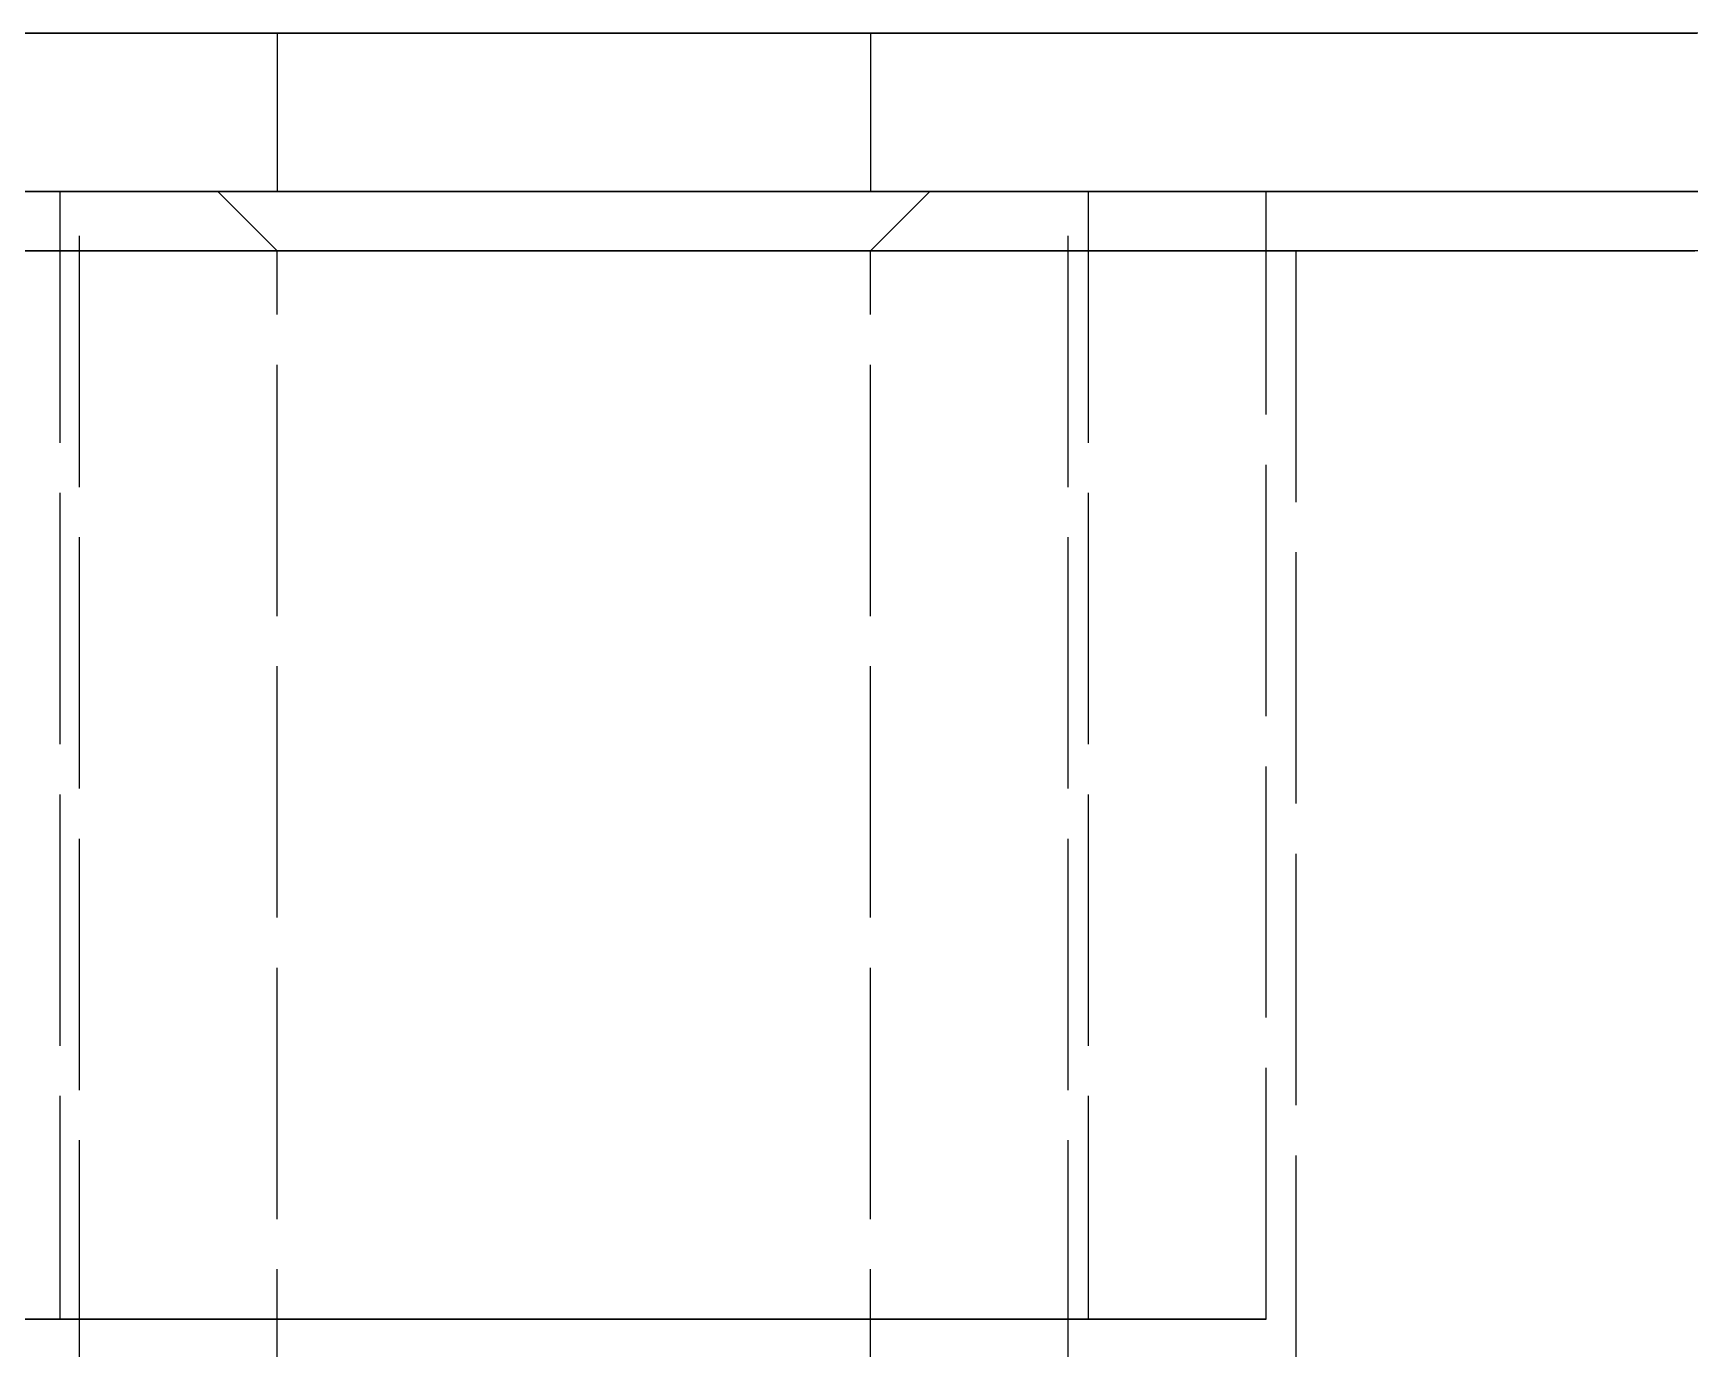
# Model space of a CAD drawing. Header units: millimetres. Extents: x -9 to 221, y -53 to 196.
# Drawn here: x 156.12 to 164.49, y 25.75 to 32.4 of the extents above; entities that cross this region are included whole.
import ezdxf

# ---------------------------------------------------------------- set-up
doc = ezdxf.new("R2010")
doc.units = ezdxf.units.MM
doc.linetypes.add('DASHED', pattern=[1.524, 1.27, -0.254])
doc.layers.add('HIDDEN', color=8, linetype='DASHED')

msp = doc.modelspace()

# ---------------------------------------------------------------- linework, layer by layer
at = {"layer": 'HIDDEN'}
for points in [[(164.52857, 32.4), (164.27619, 32.4), (164.02381, 32.4), (163.77143, 32.4), (163.51905, 32.4), (163.26667, 32.4), (163.01429, 32.4), (162.7619, 32.4), (162.50952, 32.4), (162.25714, 32.4), (162.00476, 32.4), (161.75238, 32.4), (161.5, 32.4), (161.24762, 32.4), (160.99524, 32.4), (160.74286, 32.4), (160.49048, 32.4), (160.2381, 32.4), (159.98571, 32.4), (159.73333, 32.4), (159.48095, 32.4), (159.22857, 32.4), (158.97619, 32.4), (158.72381, 32.4), (158.47143, 32.4), (158.21905, 32.4), (157.96667, 32.4), (157.71429, 32.4), (157.4619, 32.4), (157.20952, 32.4), (156.95714, 32.4), (156.70476, 32.4), (156.45238, 32.4), (156.2, 32.4), (155.94762, 32.4)], [(164.63175, 32.4), (164.38571, 32.4), (164.13968, 32.4), (163.89365, 32.4), (163.64762, 32.4), (163.40159, 32.4), (163.15556, 32.4), (162.90952, 32.4), (162.66349, 32.4), (162.41746, 32.4), (162.17143, 32.4), (161.9254, 32.4), (161.67937, 32.4), (161.43333, 32.4), (161.1873, 32.4), (160.94127, 32.4), (160.69524, 32.4), (160.44921, 32.4), (160.20317, 32.4), (159.95714, 32.4), (159.71111, 32.4), (159.46508, 32.4), (159.21905, 32.4), (158.97302, 32.4), (158.72698, 32.4), (158.48095, 32.4), (158.23492, 32.4), (157.98889, 32.4), (157.74286, 32.4), (157.49683, 32.4), (157.25079, 32.4), (157.00476, 32.4), (156.75873, 32.4), (156.5127, 32.4), (156.26667, 32.4), (156.02063, 32.4)], [(156.02063, 32.4), (156.14365, 32.4), (156.26667, 32.4), (156.38968, 32.4), (156.5127, 32.4), (156.63571, 32.4), (156.75873, 32.4), (156.88175, 32.4), (157.00476, 32.4), (157.12778, 32.4), (157.25079, 32.4), (157.37381, 32.4), (157.49683, 32.4), (157.61984, 32.4), (157.74286, 32.4), (157.86587, 32.4), (157.98889, 32.4), (158.1119, 32.4), (158.23492, 32.4), (158.35794, 32.4), (158.48095, 32.4), (158.60397, 32.4), (158.72698, 32.4), (158.85, 32.4)], [(156.07381, 32.4), (156.2, 32.4), (156.32619, 32.4), (156.45238, 32.4), (156.57857, 32.4), (156.70476, 32.4), (156.83095, 32.4), (156.95714, 32.4), (157.08333, 32.4), (157.20952, 32.4), (157.33571, 32.4), (157.4619, 32.4), (157.5881, 32.4), (157.71429, 32.4), (157.84048, 32.4), (157.96667, 32.4), (158.09286, 32.4), (158.21905, 32.4), (158.34524, 32.4), (158.47143, 32.4), (158.59762, 32.4), (158.72381, 32.4), (158.85, 32.4)], [(160.35, 32.4), (160.30238, 32.4), (160.25476, 32.4), (160.20714, 32.4), (160.15952, 32.4), (160.1119, 32.4), (160.06429, 32.4), (160.01667, 32.4), (159.96905, 32.4), (159.92143, 32.4), (159.87381, 32.4), (159.82619, 32.4), (159.77857, 32.4), (159.73095, 32.4), (159.68333, 32.4), (159.63571, 32.4), (159.5881, 32.4), (159.54048, 32.4), (159.49286, 32.4), (159.44524, 32.4), (159.39762, 32.4), (159.35, 32.4), (159.30238, 32.4), (159.25476, 32.4), (159.20714, 32.4), (159.15952, 32.4), (159.1119, 32.4), (159.06429, 32.4), (159.01667, 32.4), (158.96905, 32.4), (158.92143, 32.4), (158.87381, 32.4), (158.82619, 32.4), (158.77857, 32.4), (158.73095, 32.4), (158.68333, 32.4), (158.63571, 32.4), (158.5881, 32.4), (158.54048, 32.4), (158.49286, 32.4), (158.44524, 32.4), (158.39762, 32.4), (158.35, 32.4), (158.30238, 32.4), (158.25476, 32.4), (158.20714, 32.4), (158.15952, 32.4), (158.1119, 32.4), (158.06429, 32.4), (158.01667, 32.4), (157.96905, 32.4), (157.92143, 32.4), (157.87381, 32.4), (157.82619, 32.4), (157.77857, 32.4), (157.73095, 32.4), (157.68333, 32.4), (157.63571, 32.4), (157.5881, 32.4), (157.54048, 32.4), (157.49286, 32.4), (157.44524, 32.4), (157.39762, 32.4), (157.35, 32.4)], [(157.35, 32.4), (157.37381, 32.4), (157.39762, 32.4), (157.42143, 32.4), (157.44524, 32.4), (157.46905, 32.4), (157.49286, 32.4), (157.51667, 32.4), (157.54048, 32.4), (157.56429, 32.4), (157.5881, 32.4), (157.6119, 32.4), (157.63571, 32.4), (157.65952, 32.4), (157.68333, 32.4), (157.70714, 32.4), (157.73095, 32.4), (157.75476, 32.4), (157.77857, 32.4), (157.80238, 32.4), (157.82619, 32.4), (157.85, 32.4), (157.87381, 32.4), (157.89762, 32.4), (157.92143, 32.4), (157.94524, 32.4), (157.96905, 32.4), (157.99286, 32.4), (158.01667, 32.4), (158.04048, 32.4), (158.06429, 32.4), (158.0881, 32.4), (158.1119, 32.4), (158.13571, 32.4), (158.15952, 32.4), (158.18333, 32.4), (158.20714, 32.4), (158.23095, 32.4), (158.25476, 32.4), (158.27857, 32.4), (158.30238, 32.4), (158.32619, 32.4), (158.35, 32.4), (158.37381, 32.4), (158.39762, 32.4), (158.42143, 32.4), (158.44524, 32.4), (158.46905, 32.4), (158.49286, 32.4), (158.51667, 32.4), (158.54048, 32.4), (158.56429, 32.4), (158.5881, 32.4), (158.6119, 32.4), (158.63571, 32.4), (158.65952, 32.4), (158.68333, 32.4), (158.70714, 32.4), (158.73095, 32.4), (158.75476, 32.4), (158.77857, 32.4), (158.80238, 32.4), (158.82619, 32.4), (158.85, 32.4)], [(157.35, 32.4), (157.35, 31.6)], [(158.85, 32.4), (158.97619, 32.4), (159.10238, 32.4), (159.22857, 32.4), (159.35476, 32.4), (159.48095, 32.4), (159.60714, 32.4), (159.73333, 32.4), (159.85952, 32.4), (159.98571, 32.4), (160.1119, 32.4), (160.2381, 32.4), (160.36429, 32.4), (160.49048, 32.4), (160.61667, 32.4), (160.74286, 32.4), (160.86905, 32.4), (160.99524, 32.4), (161.12143, 32.4), (161.24762, 32.4), (161.37381, 32.4), (161.5, 32.4), (161.62619, 32.4), (161.75238, 32.4), (161.87857, 32.4), (162.00476, 32.4), (162.13095, 32.4), (162.25714, 32.4), (162.38333, 32.4), (162.50952, 32.4), (162.63571, 32.4), (162.7619, 32.4), (162.8881, 32.4), (163.01429, 32.4), (163.14048, 32.4), (163.26667, 32.4), (163.39286, 32.4), (163.51905, 32.4), (163.64524, 32.4), (163.77143, 32.4), (163.89762, 32.4), (164.02381, 32.4), (164.15, 32.4), (164.27619, 32.4), (164.40238, 32.4), (164.52857, 32.4)], [(158.85, 32.4), (158.87381, 32.4), (158.89762, 32.4), (158.92143, 32.4), (158.94524, 32.4), (158.96905, 32.4), (158.99286, 32.4), (159.01667, 32.4), (159.04048, 32.4), (159.06429, 32.4), (159.0881, 32.4), (159.1119, 32.4), (159.13571, 32.4), (159.15952, 32.4), (159.18333, 32.4), (159.20714, 32.4), (159.23095, 32.4), (159.25476, 32.4), (159.27857, 32.4), (159.30238, 32.4), (159.32619, 32.4), (159.35, 32.4), (159.37381, 32.4), (159.39762, 32.4), (159.42143, 32.4), (159.44524, 32.4), (159.46905, 32.4), (159.49286, 32.4), (159.51667, 32.4), (159.54048, 32.4), (159.56429, 32.4), (159.5881, 32.4), (159.6119, 32.4), (159.63571, 32.4), (159.65952, 32.4), (159.68333, 32.4), (159.70714, 32.4), (159.73095, 32.4), (159.75476, 32.4), (159.77857, 32.4), (159.80238, 32.4), (159.82619, 32.4), (159.85, 32.4), (159.87381, 32.4), (159.89762, 32.4), (159.92143, 32.4), (159.94524, 32.4), (159.96905, 32.4), (159.99286, 32.4), (160.01667, 32.4), (160.04048, 32.4), (160.06429, 32.4), (160.0881, 32.4), (160.1119, 32.4), (160.13571, 32.4), (160.15952, 32.4), (160.18333, 32.4), (160.20714, 32.4), (160.23095, 32.4), (160.25476, 32.4), (160.27857, 32.4), (160.30238, 32.4), (160.32619, 32.4), (160.35, 32.4)], [(158.85, 32.4), (158.97302, 32.4), (159.09603, 32.4), (159.21905, 32.4), (159.34206, 32.4), (159.46508, 32.4), (159.5881, 32.4), (159.71111, 32.4), (159.83413, 32.4), (159.95714, 32.4), (160.08016, 32.4), (160.20317, 32.4), (160.32619, 32.4), (160.44921, 32.4), (160.57222, 32.4), (160.69524, 32.4), (160.81825, 32.4), (160.94127, 32.4), (161.06429, 32.4), (161.1873, 32.4), (161.31032, 32.4), (161.43333, 32.4), (161.55635, 32.4), (161.67937, 32.4), (161.80238, 32.4), (161.9254, 32.4), (162.04841, 32.4), (162.17143, 32.4), (162.29444, 32.4), (162.41746, 32.4), (162.54048, 32.4), (162.66349, 32.4), (162.78651, 32.4), (162.90952, 32.4), (163.03254, 32.4), (163.15556, 32.4), (163.27857, 32.4), (163.40159, 32.4), (163.5246, 32.4), (163.64762, 32.4), (163.77063, 32.4), (163.89365, 32.4), (164.01667, 32.4), (164.13968, 32.4), (164.2627, 32.4), (164.38571, 32.4), (164.50873, 32.4)], [(160.35, 32.4), (160.35, 31.6)], [(164.59095, 31.6), (164.24302, 31.6), (163.89508, 31.6), (163.54714, 31.6), (163.19921, 31.6), (162.85127, 31.6), (162.50333, 31.6), (162.1554, 31.6), (161.80746, 31.6), (161.45952, 31.6), (161.11159, 31.6), (160.76365, 31.6), (160.41571, 31.6), (160.06778, 31.6), (159.71984, 31.6), (159.3719, 31.6), (159.02397, 31.6), (158.67603, 31.6), (158.3281, 31.6), (157.98016, 31.6), (157.63222, 31.6), (157.28429, 31.6), (156.93635, 31.6), (156.58841, 31.6), (156.24048, 31.6), (155.89254, 31.6)], [(162.35, 31.6), (162.23889, 31.6), (162.12778, 31.6), (162.01667, 31.6), (161.90556, 31.6), (161.79444, 31.6), (161.68333, 31.6), (161.57222, 31.6), (161.46111, 31.6), (161.35, 31.6), (161.23889, 31.6), (161.12778, 31.6), (161.01667, 31.6), (160.90556, 31.6), (160.79444, 31.6), (160.68333, 31.6), (160.57222, 31.6), (160.46111, 31.6), (160.35, 31.6), (160.23889, 31.6), (160.12778, 31.6), (160.01667, 31.6), (159.90556, 31.6), (159.79444, 31.6), (159.68333, 31.6), (159.57222, 31.6), (159.46111, 31.6), (159.35, 31.6), (159.23889, 31.6), (159.12778, 31.6), (159.01667, 31.6), (158.90556, 31.6), (158.79444, 31.6), (158.68333, 31.6), (158.57222, 31.6), (158.46111, 31.6), (158.35, 31.6), (158.23889, 31.6), (158.12778, 31.6), (158.01667, 31.6), (157.90556, 31.6), (157.79444, 31.6), (157.68333, 31.6), (157.57222, 31.6), (157.46111, 31.6), (157.35, 31.6), (157.23889, 31.6), (157.12778, 31.6), (157.01667, 31.6), (156.90556, 31.6), (156.79444, 31.6), (156.68333, 31.6), (156.57222, 31.6), (156.46111, 31.6), (156.35, 31.6), (156.23889, 31.6), (156.12778, 31.6), (156.01667, 31.6)], [(156.06651, 31.6), (156.24048, 31.6), (156.41444, 31.6), (156.58841, 31.6), (156.76238, 31.6), (156.93635, 31.6), (157.11032, 31.6), (157.28429, 31.6), (157.45825, 31.6), (157.63222, 31.6), (157.80619, 31.6), (157.98016, 31.6), (158.15413, 31.6), (158.3281, 31.6), (158.50206, 31.6), (158.67603, 31.6), (158.85, 31.6)], [(156.07222, 31.6), (156.12778, 31.6), (156.18333, 31.6), (156.23889, 31.6), (156.29444, 31.6), (156.35, 31.6), (156.40556, 31.6), (156.46111, 31.6), (156.51667, 31.6), (156.57222, 31.6), (156.62778, 31.6), (156.68333, 31.6), (156.73889, 31.6), (156.79444, 31.6), (156.85, 31.6), (156.90556, 31.6), (156.96111, 31.6), (157.01667, 31.6), (157.07222, 31.6), (157.12778, 31.6), (157.18333, 31.6), (157.23889, 31.6), (157.29444, 31.6), (157.35, 31.6), (157.40556, 31.6), (157.46111, 31.6), (157.51667, 31.6), (157.57222, 31.6), (157.62778, 31.6), (157.68333, 31.6), (157.73889, 31.6), (157.79444, 31.6), (157.85, 31.6), (157.90556, 31.6), (157.96111, 31.6), (158.01667, 31.6), (158.07222, 31.6), (158.12778, 31.6), (158.18333, 31.6), (158.23889, 31.6), (158.29444, 31.6), (158.35, 31.6), (158.40556, 31.6), (158.46111, 31.6), (158.51667, 31.6), (158.57222, 31.6), (158.62778, 31.6), (158.68333, 31.6), (158.73889, 31.6), (158.79444, 31.6), (158.85, 31.6)], [(161.45, 31.6), (161.36746, 31.6), (161.28492, 31.6), (161.20238, 31.6), (161.11984, 31.6), (161.0373, 31.6), (160.95476, 31.6), (160.87222, 31.6), (160.78968, 31.6), (160.70714, 31.6), (160.6246, 31.6), (160.54206, 31.6), (160.45952, 31.6), (160.37698, 31.6), (160.29444, 31.6), (160.2119, 31.6), (160.12937, 31.6), (160.04683, 31.6), (159.96429, 31.6), (159.88175, 31.6), (159.79921, 31.6), (159.71667, 31.6), (159.63413, 31.6), (159.55159, 31.6), (159.46905, 31.6), (159.38651, 31.6), (159.30397, 31.6), (159.22143, 31.6), (159.13889, 31.6), (159.05635, 31.6), (158.97381, 31.6), (158.89127, 31.6), (158.80873, 31.6), (158.72619, 31.6), (158.64365, 31.6), (158.56111, 31.6), (158.47857, 31.6), (158.39603, 31.6), (158.31349, 31.6), (158.23095, 31.6), (158.14841, 31.6), (158.06587, 31.6), (157.98333, 31.6), (157.90079, 31.6), (157.81825, 31.6), (157.73571, 31.6), (157.65317, 31.6), (157.57063, 31.6), (157.4881, 31.6), (157.40556, 31.6), (157.32302, 31.6), (157.24048, 31.6), (157.15794, 31.6), (157.0754, 31.6), (156.99286, 31.6), (156.91032, 31.6), (156.82778, 31.6), (156.74524, 31.6), (156.6627, 31.6), (156.58016, 31.6), (156.49762, 31.6), (156.41508, 31.6), (156.33254, 31.6), (156.25, 31.6)], [(156.25, 31.6), (156.29127, 31.6), (156.33254, 31.6), (156.37381, 31.6), (156.41508, 31.6), (156.45635, 31.6), (156.49762, 31.6), (156.53889, 31.6), (156.58016, 31.6), (156.62143, 31.6), (156.6627, 31.6), (156.70397, 31.6), (156.74524, 31.6), (156.78651, 31.6), (156.82778, 31.6), (156.86905, 31.6), (156.91032, 31.6), (156.95159, 31.6), (156.99286, 31.6), (157.03413, 31.6), (157.0754, 31.6), (157.11667, 31.6), (157.15794, 31.6), (157.19921, 31.6), (157.24048, 31.6), (157.28175, 31.6), (157.32302, 31.6), (157.36429, 31.6), (157.40556, 31.6), (157.44683, 31.6), (157.4881, 31.6), (157.52937, 31.6), (157.57063, 31.6), (157.6119, 31.6), (157.65317, 31.6), (157.69444, 31.6), (157.73571, 31.6), (157.77698, 31.6), (157.81825, 31.6), (157.85952, 31.6), (157.90079, 31.6), (157.94206, 31.6), (157.98333, 31.6), (158.0246, 31.6), (158.06587, 31.6), (158.10714, 31.6), (158.14841, 31.6), (158.18968, 31.6), (158.23095, 31.6), (158.27222, 31.6), (158.31349, 31.6), (158.35476, 31.6), (158.39603, 31.6), (158.4373, 31.6), (158.47857, 31.6), (158.51984, 31.6), (158.56111, 31.6), (158.60238, 31.6), (158.64365, 31.6), (158.68492, 31.6), (158.72619, 31.6), (158.76746, 31.6), (158.80873, 31.6), (158.85, 31.6)], [(156.25, 31.6), (156.25, 25.9)], [(161.35, 31.6), (161.27063, 31.6), (161.19127, 31.6), (161.1119, 31.6), (161.03254, 31.6), (160.95317, 31.6), (160.87381, 31.6), (160.79444, 31.6), (160.71508, 31.6), (160.63571, 31.6), (160.55635, 31.6), (160.47698, 31.6), (160.39762, 31.6), (160.31825, 31.6), (160.23889, 31.6), (160.15952, 31.6), (160.08016, 31.6), (160.00079, 31.6), (159.92143, 31.6), (159.84206, 31.6), (159.7627, 31.6), (159.68333, 31.6), (159.60397, 31.6), (159.5246, 31.6), (159.44524, 31.6), (159.36587, 31.6), (159.28651, 31.6), (159.20714, 31.6), (159.12778, 31.6), (159.04841, 31.6), (158.96905, 31.6), (158.88968, 31.6), (158.81032, 31.6), (158.73095, 31.6), (158.65159, 31.6), (158.57222, 31.6), (158.49286, 31.6), (158.41349, 31.6), (158.33413, 31.6), (158.25476, 31.6), (158.1754, 31.6), (158.09603, 31.6), (158.01667, 31.6), (157.9373, 31.6), (157.85794, 31.6), (157.77857, 31.6), (157.69921, 31.6), (157.61984, 31.6), (157.54048, 31.6), (157.46111, 31.6), (157.38175, 31.6), (157.30238, 31.6), (157.22302, 31.6), (157.14365, 31.6), (157.06429, 31.6), (156.98492, 31.6), (156.90556, 31.6), (156.82619, 31.6), (156.74683, 31.6), (156.66746, 31.6), (156.5881, 31.6), (156.50873, 31.6), (156.42937, 31.6), (156.35, 31.6)], [(156.35, 31.6), (156.38968, 31.6), (156.42937, 31.6), (156.46905, 31.6), (156.50873, 31.6), (156.54841, 31.6), (156.5881, 31.6), (156.62778, 31.6), (156.66746, 31.6), (156.70714, 31.6), (156.74683, 31.6), (156.78651, 31.6), (156.82619, 31.6), (156.86587, 31.6), (156.90556, 31.6), (156.94524, 31.6), (156.98492, 31.6), (157.0246, 31.6), (157.06429, 31.6), (157.10397, 31.6), (157.14365, 31.6), (157.18333, 31.6), (157.22302, 31.6), (157.2627, 31.6), (157.30238, 31.6), (157.34206, 31.6), (157.38175, 31.6), (157.42143, 31.6), (157.46111, 31.6), (157.50079, 31.6), (157.54048, 31.6), (157.58016, 31.6), (157.61984, 31.6), (157.65952, 31.6), (157.69921, 31.6), (157.73889, 31.6), (157.77857, 31.6), (157.81825, 31.6), (157.85794, 31.6), (157.89762, 31.6), (157.9373, 31.6), (157.97698, 31.6), (158.01667, 31.6), (158.05635, 31.6), (158.09603, 31.6), (158.13571, 31.6), (158.1754, 31.6), (158.21508, 31.6), (158.25476, 31.6), (158.29444, 31.6), (158.33413, 31.6), (158.37381, 31.6), (158.41349, 31.6), (158.45317, 31.6), (158.49286, 31.6), (158.53254, 31.6), (158.57222, 31.6), (158.6119, 31.6), (158.65159, 31.6), (158.69127, 31.6), (158.73095, 31.6), (158.77063, 31.6), (158.81032, 31.6), (158.85, 31.6)], [(156.35, -21.71), (156.35, 31.6)], [(160.65, 31.6), (160.59286, 31.6), (160.53571, 31.6), (160.47857, 31.6), (160.42143, 31.6), (160.36429, 31.6), (160.30714, 31.6), (160.25, 31.6), (160.19286, 31.6), (160.13571, 31.6), (160.07857, 31.6), (160.02143, 31.6), (159.96429, 31.6), (159.90714, 31.6), (159.85, 31.6), (159.79286, 31.6), (159.73571, 31.6), (159.67857, 31.6), (159.62143, 31.6), (159.56429, 31.6), (159.50714, 31.6), (159.45, 31.6), (159.39286, 31.6), (159.33571, 31.6), (159.27857, 31.6), (159.22143, 31.6), (159.16429, 31.6), (159.10714, 31.6), (159.05, 31.6), (158.99286, 31.6), (158.93571, 31.6), (158.87857, 31.6), (158.82143, 31.6), (158.76429, 31.6), (158.70714, 31.6), (158.65, 31.6), (158.59286, 31.6), (158.53571, 31.6), (158.47857, 31.6), (158.42143, 31.6), (158.36429, 31.6), (158.30714, 31.6), (158.25, 31.6), (158.19286, 31.6), (158.13571, 31.6), (158.07857, 31.6), (158.02143, 31.6), (157.96429, 31.6), (157.90714, 31.6), (157.85, 31.6), (157.79286, 31.6), (157.73571, 31.6), (157.67857, 31.6), (157.62143, 31.6), (157.56429, 31.6), (157.50714, 31.6), (157.45, 31.6), (157.39286, 31.6), (157.33571, 31.6), (157.27857, 31.6), (157.22143, 31.6), (157.16429, 31.6), (157.10714, 31.6), (157.05, 31.6)], [(157.05, 31.6), (157.07857, 31.6), (157.10714, 31.6), (157.13571, 31.6), (157.16429, 31.6), (157.19286, 31.6), (157.22143, 31.6), (157.25, 31.6), (157.27857, 31.6), (157.30714, 31.6), (157.33571, 31.6), (157.36429, 31.6), (157.39286, 31.6), (157.42143, 31.6), (157.45, 31.6), (157.47857, 31.6), (157.50714, 31.6), (157.53571, 31.6), (157.56429, 31.6), (157.59286, 31.6), (157.62143, 31.6), (157.65, 31.6), (157.67857, 31.6), (157.70714, 31.6), (157.73571, 31.6), (157.76429, 31.6), (157.79286, 31.6), (157.82143, 31.6), (157.85, 31.6), (157.87857, 31.6), (157.90714, 31.6), (157.93571, 31.6), (157.96429, 31.6), (157.99286, 31.6), (158.02143, 31.6), (158.05, 31.6), (158.07857, 31.6), (158.10714, 31.6), (158.13571, 31.6), (158.16429, 31.6), (158.19286, 31.6), (158.22143, 31.6), (158.25, 31.6), (158.27857, 31.6), (158.30714, 31.6), (158.33571, 31.6), (158.36429, 31.6), (158.39286, 31.6), (158.42143, 31.6), (158.45, 31.6), (158.47857, 31.6), (158.50714, 31.6), (158.53571, 31.6), (158.56429, 31.6), (158.59286, 31.6), (158.62143, 31.6), (158.65, 31.6), (158.67857, 31.6), (158.70714, 31.6), (158.73571, 31.6), (158.76429, 31.6), (158.79286, 31.6), (158.82143, 31.6), (158.85, 31.6)], [(157.35, 31.3), (157.05, 31.6)], [(160.35, 31.6), (160.30238, 31.6), (160.25476, 31.6), (160.20714, 31.6), (160.15952, 31.6), (160.1119, 31.6), (160.06429, 31.6), (160.01667, 31.6), (159.96905, 31.6), (159.92143, 31.6), (159.87381, 31.6), (159.82619, 31.6), (159.77857, 31.6), (159.73095, 31.6), (159.68333, 31.6), (159.63571, 31.6), (159.5881, 31.6), (159.54048, 31.6), (159.49286, 31.6), (159.44524, 31.6), (159.39762, 31.6), (159.35, 31.6), (159.30238, 31.6), (159.25476, 31.6), (159.20714, 31.6), (159.15952, 31.6), (159.1119, 31.6), (159.06429, 31.6), (159.01667, 31.6), (158.96905, 31.6), (158.92143, 31.6), (158.87381, 31.6), (158.82619, 31.6), (158.77857, 31.6), (158.73095, 31.6), (158.68333, 31.6), (158.63571, 31.6), (158.5881, 31.6), (158.54048, 31.6), (158.49286, 31.6), (158.44524, 31.6), (158.39762, 31.6), (158.35, 31.6), (158.30238, 31.6), (158.25476, 31.6), (158.20714, 31.6), (158.15952, 31.6), (158.1119, 31.6), (158.06429, 31.6), (158.01667, 31.6), (157.96905, 31.6), (157.92143, 31.6), (157.87381, 31.6), (157.82619, 31.6), (157.77857, 31.6), (157.73095, 31.6), (157.68333, 31.6), (157.63571, 31.6), (157.5881, 31.6), (157.54048, 31.6), (157.49286, 31.6), (157.44524, 31.6), (157.39762, 31.6), (157.35, 31.6)], [(157.35, 31.6), (157.37381, 31.6), (157.39762, 31.6), (157.42143, 31.6), (157.44524, 31.6), (157.46905, 31.6), (157.49286, 31.6), (157.51667, 31.6), (157.54048, 31.6), (157.56429, 31.6), (157.5881, 31.6), (157.6119, 31.6), (157.63571, 31.6), (157.65952, 31.6), (157.68333, 31.6), (157.70714, 31.6), (157.73095, 31.6), (157.75476, 31.6), (157.77857, 31.6), (157.80238, 31.6), (157.82619, 31.6), (157.85, 31.6), (157.87381, 31.6), (157.89762, 31.6), (157.92143, 31.6), (157.94524, 31.6), (157.96905, 31.6), (157.99286, 31.6), (158.01667, 31.6), (158.04048, 31.6), (158.06429, 31.6), (158.0881, 31.6), (158.1119, 31.6), (158.13571, 31.6), (158.15952, 31.6), (158.18333, 31.6), (158.20714, 31.6), (158.23095, 31.6), (158.25476, 31.6), (158.27857, 31.6), (158.30238, 31.6), (158.32619, 31.6), (158.35, 31.6), (158.37381, 31.6), (158.39762, 31.6), (158.42143, 31.6), (158.44524, 31.6), (158.46905, 31.6), (158.49286, 31.6), (158.51667, 31.6), (158.54048, 31.6), (158.56429, 31.6), (158.5881, 31.6), (158.6119, 31.6), (158.63571, 31.6), (158.65952, 31.6), (158.68333, 31.6), (158.70714, 31.6), (158.73095, 31.6), (158.75476, 31.6), (158.77857, 31.6), (158.80238, 31.6), (158.82619, 31.6), (158.85, 31.6)], [(158.85, 31.6), (158.87857, 31.6), (158.90714, 31.6), (158.93571, 31.6), (158.96429, 31.6), (158.99286, 31.6), (159.02143, 31.6), (159.05, 31.6), (159.07857, 31.6), (159.10714, 31.6), (159.13571, 31.6), (159.16429, 31.6), (159.19286, 31.6), (159.22143, 31.6), (159.25, 31.6), (159.27857, 31.6), (159.30714, 31.6), (159.33571, 31.6), (159.36429, 31.6), (159.39286, 31.6), (159.42143, 31.6), (159.45, 31.6), (159.47857, 31.6), (159.50714, 31.6), (159.53571, 31.6), (159.56429, 31.6), (159.59286, 31.6), (159.62143, 31.6), (159.65, 31.6), (159.67857, 31.6), (159.70714, 31.6), (159.73571, 31.6), (159.76429, 31.6), (159.79286, 31.6), (159.82143, 31.6), (159.85, 31.6), (159.87857, 31.6), (159.90714, 31.6), (159.93571, 31.6), (159.96429, 31.6), (159.99286, 31.6), (160.02143, 31.6), (160.05, 31.6), (160.07857, 31.6), (160.10714, 31.6), (160.13571, 31.6), (160.16429, 31.6), (160.19286, 31.6), (160.22143, 31.6), (160.25, 31.6), (160.27857, 31.6), (160.30714, 31.6), (160.33571, 31.6), (160.36429, 31.6), (160.39286, 31.6), (160.42143, 31.6), (160.45, 31.6), (160.47857, 31.6), (160.50714, 31.6), (160.53571, 31.6), (160.56429, 31.6), (160.59286, 31.6), (160.62143, 31.6), (160.65, 31.6)], [(158.85, 31.6), (158.88968, 31.6), (158.92937, 31.6), (158.96905, 31.6), (159.00873, 31.6), (159.04841, 31.6), (159.0881, 31.6), (159.12778, 31.6), (159.16746, 31.6), (159.20714, 31.6), (159.24683, 31.6), (159.28651, 31.6), (159.32619, 31.6), (159.36587, 31.6), (159.40556, 31.6), (159.44524, 31.6), (159.48492, 31.6), (159.5246, 31.6), (159.56429, 31.6), (159.60397, 31.6), (159.64365, 31.6), (159.68333, 31.6), (159.72302, 31.6), (159.7627, 31.6), (159.80238, 31.6), (159.84206, 31.6), (159.88175, 31.6), (159.92143, 31.6), (159.96111, 31.6), (160.00079, 31.6), (160.04048, 31.6), (160.08016, 31.6), (160.11984, 31.6), (160.15952, 31.6), (160.19921, 31.6), (160.23889, 31.6), (160.27857, 31.6), (160.31825, 31.6), (160.35794, 31.6), (160.39762, 31.6), (160.4373, 31.6), (160.47698, 31.6), (160.51667, 31.6), (160.55635, 31.6), (160.59603, 31.6), (160.63571, 31.6), (160.6754, 31.6), (160.71508, 31.6), (160.75476, 31.6), (160.79444, 31.6), (160.83413, 31.6), (160.87381, 31.6), (160.91349, 31.6), (160.95317, 31.6), (160.99286, 31.6), (161.03254, 31.6), (161.07222, 31.6), (161.1119, 31.6), (161.15159, 31.6), (161.19127, 31.6), (161.23095, 31.6), (161.27063, 31.6), (161.31032, 31.6), (161.35, 31.6)], [(158.85, 31.6), (158.90556, 31.6), (158.96111, 31.6), (159.01667, 31.6), (159.07222, 31.6), (159.12778, 31.6), (159.18333, 31.6), (159.23889, 31.6), (159.29444, 31.6), (159.35, 31.6), (159.40556, 31.6), (159.46111, 31.6), (159.51667, 31.6), (159.57222, 31.6), (159.62778, 31.6), (159.68333, 31.6), (159.73889, 31.6), (159.79444, 31.6), (159.85, 31.6), (159.90556, 31.6), (159.96111, 31.6), (160.01667, 31.6), (160.07222, 31.6), (160.12778, 31.6), (160.18333, 31.6), (160.23889, 31.6), (160.29444, 31.6), (160.35, 31.6), (160.40556, 31.6), (160.46111, 31.6), (160.51667, 31.6), (160.57222, 31.6), (160.62778, 31.6), (160.68333, 31.6), (160.73889, 31.6), (160.79444, 31.6), (160.85, 31.6), (160.90556, 31.6), (160.96111, 31.6), (161.01667, 31.6), (161.07222, 31.6), (161.12778, 31.6), (161.18333, 31.6), (161.23889, 31.6), (161.29444, 31.6), (161.35, 31.6), (161.40556, 31.6), (161.46111, 31.6), (161.51667, 31.6), (161.57222, 31.6), (161.62778, 31.6), (161.68333, 31.6), (161.73889, 31.6), (161.79444, 31.6), (161.85, 31.6), (161.90556, 31.6), (161.96111, 31.6), (162.01667, 31.6), (162.07222, 31.6), (162.12778, 31.6), (162.18333, 31.6), (162.23889, 31.6), (162.29444, 31.6), (162.35, 31.6)], [(158.85, 31.6), (159.02397, 31.6), (159.19794, 31.6), (159.3719, 31.6), (159.54587, 31.6), (159.71984, 31.6), (159.89381, 31.6), (160.06778, 31.6), (160.24175, 31.6), (160.41571, 31.6), (160.58968, 31.6), (160.76365, 31.6), (160.93762, 31.6), (161.11159, 31.6), (161.28556, 31.6), (161.45952, 31.6), (161.63349, 31.6), (161.80746, 31.6), (161.98143, 31.6), (162.1554, 31.6), (162.32937, 31.6), (162.50333, 31.6), (162.6773, 31.6), (162.85127, 31.6), (163.02524, 31.6), (163.19921, 31.6), (163.37317, 31.6), (163.54714, 31.6), (163.72111, 31.6), (163.89508, 31.6), (164.06905, 31.6), (164.24302, 31.6), (164.41698, 31.6), (164.59095, 31.6)], [(158.85, 31.6), (158.87381, 31.6), (158.89762, 31.6), (158.92143, 31.6), (158.94524, 31.6), (158.96905, 31.6), (158.99286, 31.6), (159.01667, 31.6), (159.04048, 31.6), (159.06429, 31.6), (159.0881, 31.6), (159.1119, 31.6), (159.13571, 31.6), (159.15952, 31.6), (159.18333, 31.6), (159.20714, 31.6), (159.23095, 31.6), (159.25476, 31.6), (159.27857, 31.6), (159.30238, 31.6), (159.32619, 31.6), (159.35, 31.6), (159.37381, 31.6), (159.39762, 31.6), (159.42143, 31.6), (159.44524, 31.6), (159.46905, 31.6), (159.49286, 31.6), (159.51667, 31.6), (159.54048, 31.6), (159.56429, 31.6), (159.5881, 31.6), (159.6119, 31.6), (159.63571, 31.6), (159.65952, 31.6), (159.68333, 31.6), (159.70714, 31.6), (159.73095, 31.6), (159.75476, 31.6), (159.77857, 31.6), (159.80238, 31.6), (159.82619, 31.6), (159.85, 31.6), (159.87381, 31.6), (159.89762, 31.6), (159.92143, 31.6), (159.94524, 31.6), (159.96905, 31.6), (159.99286, 31.6), (160.01667, 31.6), (160.04048, 31.6), (160.06429, 31.6), (160.0881, 31.6), (160.1119, 31.6), (160.13571, 31.6), (160.15952, 31.6), (160.18333, 31.6), (160.20714, 31.6), (160.23095, 31.6), (160.25476, 31.6), (160.27857, 31.6), (160.30238, 31.6), (160.32619, 31.6), (160.35, 31.6)], [(158.85, 31.6), (158.89127, 31.6), (158.93254, 31.6), (158.97381, 31.6), (159.01508, 31.6), (159.05635, 31.6), (159.09762, 31.6), (159.13889, 31.6), (159.18016, 31.6), (159.22143, 31.6), (159.2627, 31.6), (159.30397, 31.6), (159.34524, 31.6), (159.38651, 31.6), (159.42778, 31.6), (159.46905, 31.6), (159.51032, 31.6), (159.55159, 31.6), (159.59286, 31.6), (159.63413, 31.6), (159.6754, 31.6), (159.71667, 31.6), (159.75794, 31.6), (159.79921, 31.6), (159.84048, 31.6), (159.88175, 31.6), (159.92302, 31.6), (159.96429, 31.6), (160.00556, 31.6), (160.04683, 31.6), (160.0881, 31.6), (160.12937, 31.6), (160.17063, 31.6), (160.2119, 31.6), (160.25317, 31.6), (160.29444, 31.6), (160.33571, 31.6), (160.37698, 31.6), (160.41825, 31.6), (160.45952, 31.6), (160.50079, 31.6), (160.54206, 31.6), (160.58333, 31.6), (160.6246, 31.6), (160.66587, 31.6), (160.70714, 31.6), (160.74841, 31.6), (160.78968, 31.6), (160.83095, 31.6), (160.87222, 31.6), (160.91349, 31.6), (160.95476, 31.6), (160.99603, 31.6), (161.0373, 31.6), (161.07857, 31.6), (161.11984, 31.6), (161.16111, 31.6), (161.20238, 31.6), (161.24365, 31.6), (161.28492, 31.6), (161.32619, 31.6), (161.36746, 31.6), (161.40873, 31.6), (161.45, 31.6)], [(160.35, 31.3), (160.65, 31.6)], [(161.35, -21.71), (161.35, 31.6)], [(161.45, 31.6), (161.45, 25.9)], [(162.35, 25.9), (162.35, 31.6)], [(164.69571, 31.3), (164.34143, 31.3), (163.98714, 31.3), (163.63286, 31.3), (163.27857, 31.3), (162.92429, 31.3), (162.57, 31.3), (162.21571, 31.3), (161.86143, 31.3), (161.50714, 31.3), (161.15286, 31.3), (160.79857, 31.3), (160.44429, 31.3), (160.09, 31.3), (159.73571, 31.3), (159.38143, 31.3), (159.02714, 31.3), (158.67286, 31.3), (158.31857, 31.3), (157.96429, 31.3), (157.61, 31.3), (157.25571, 31.3), (156.90143, 31.3), (156.54714, 31.3), (156.19286, 31.3), (155.83857, 31.3)], [(162.5, 31.3), (162.38413, 31.3), (162.26825, 31.3), (162.15238, 31.3), (162.03651, 31.3), (161.92063, 31.3), (161.80476, 31.3), (161.68889, 31.3), (161.57302, 31.3), (161.45714, 31.3), (161.34127, 31.3), (161.2254, 31.3), (161.10952, 31.3), (160.99365, 31.3), (160.87778, 31.3), (160.7619, 31.3), (160.64603, 31.3), (160.53016, 31.3), (160.41429, 31.3), (160.29841, 31.3), (160.18254, 31.3), (160.06667, 31.3), (159.95079, 31.3), (159.83492, 31.3), (159.71905, 31.3), (159.60317, 31.3), (159.4873, 31.3), (159.37143, 31.3), (159.25556, 31.3), (159.13968, 31.3), (159.02381, 31.3), (158.90794, 31.3), (158.79206, 31.3), (158.67619, 31.3), (158.56032, 31.3), (158.44444, 31.3), (158.32857, 31.3), (158.2127, 31.3), (158.09683, 31.3), (157.98095, 31.3), (157.86508, 31.3), (157.74921, 31.3), (157.63333, 31.3), (157.51746, 31.3), (157.40159, 31.3), (157.28571, 31.3), (157.16984, 31.3), (157.05397, 31.3), (156.9381, 31.3), (156.82222, 31.3), (156.70635, 31.3), (156.59048, 31.3), (156.4746, 31.3), (156.35873, 31.3), (156.24286, 31.3), (156.12698, 31.3), (156.01111, 31.3)], [(156.01571, 31.3), (156.19286, 31.3), (156.37, 31.3), (156.54714, 31.3), (156.72429, 31.3), (156.90143, 31.3), (157.07857, 31.3), (157.25571, 31.3), (157.43286, 31.3), (157.61, 31.3), (157.78714, 31.3), (157.96429, 31.3), (158.14143, 31.3), (158.31857, 31.3), (158.49571, 31.3), (158.67286, 31.3), (158.85, 31.3)], [(156.06905, 31.3), (156.12698, 31.3), (156.18492, 31.3), (156.24286, 31.3), (156.30079, 31.3), (156.35873, 31.3), (156.41667, 31.3), (156.4746, 31.3), (156.53254, 31.3), (156.59048, 31.3), (156.64841, 31.3), (156.70635, 31.3), (156.76429, 31.3), (156.82222, 31.3), (156.88016, 31.3), (156.9381, 31.3), (156.99603, 31.3), (157.05397, 31.3), (157.1119, 31.3), (157.16984, 31.3), (157.22778, 31.3), (157.28571, 31.3), (157.34365, 31.3), (157.40159, 31.3), (157.45952, 31.3), (157.51746, 31.3), (157.5754, 31.3), (157.63333, 31.3), (157.69127, 31.3), (157.74921, 31.3), (157.80714, 31.3), (157.86508, 31.3), (157.92302, 31.3), (157.98095, 31.3), (158.03889, 31.3), (158.09683, 31.3), (158.15476, 31.3), (158.2127, 31.3), (158.27063, 31.3), (158.32857, 31.3), (158.38651, 31.3), (158.44444, 31.3), (158.50238, 31.3), (158.56032, 31.3), (158.61825, 31.3), (158.67619, 31.3), (158.73413, 31.3), (158.79206, 31.3), (158.85, 31.3)], [(160.35, 31.3), (160.30238, 31.3), (160.25476, 31.3), (160.20714, 31.3), (160.15952, 31.3), (160.1119, 31.3), (160.06429, 31.3), (160.01667, 31.3), (159.96905, 31.3), (159.92143, 31.3), (159.87381, 31.3), (159.82619, 31.3), (159.77857, 31.3), (159.73095, 31.3), (159.68333, 31.3), (159.63571, 31.3), (159.5881, 31.3), (159.54048, 31.3), (159.49286, 31.3), (159.44524, 31.3), (159.39762, 31.3), (159.35, 31.3), (159.30238, 31.3), (159.25476, 31.3), (159.20714, 31.3), (159.15952, 31.3), (159.1119, 31.3), (159.06429, 31.3), (159.01667, 31.3), (158.96905, 31.3), (158.92143, 31.3), (158.87381, 31.3), (158.82619, 31.3), (158.77857, 31.3), (158.73095, 31.3), (158.68333, 31.3), (158.63571, 31.3), (158.5881, 31.3), (158.54048, 31.3), (158.49286, 31.3), (158.44524, 31.3), (158.39762, 31.3), (158.35, 31.3), (158.30238, 31.3), (158.25476, 31.3), (158.20714, 31.3), (158.15952, 31.3), (158.1119, 31.3), (158.06429, 31.3), (158.01667, 31.3), (157.96905, 31.3), (157.92143, 31.3), (157.87381, 31.3), (157.82619, 31.3), (157.77857, 31.3), (157.73095, 31.3), (157.68333, 31.3), (157.63571, 31.3), (157.5881, 31.3), (157.54048, 31.3), (157.49286, 31.3), (157.44524, 31.3), (157.39762, 31.3), (157.35, 31.3)], [(157.35, 31.3), (157.37381, 31.3), (157.39762, 31.3), (157.42143, 31.3), (157.44524, 31.3), (157.46905, 31.3), (157.49286, 31.3), (157.51667, 31.3), (157.54048, 31.3), (157.56429, 31.3), (157.5881, 31.3), (157.6119, 31.3), (157.63571, 31.3), (157.65952, 31.3), (157.68333, 31.3), (157.70714, 31.3), (157.73095, 31.3), (157.75476, 31.3), (157.77857, 31.3), (157.80238, 31.3), (157.82619, 31.3), (157.85, 31.3), (157.87381, 31.3), (157.89762, 31.3), (157.92143, 31.3), (157.94524, 31.3), (157.96905, 31.3), (157.99286, 31.3), (158.01667, 31.3), (158.04048, 31.3), (158.06429, 31.3), (158.0881, 31.3), (158.1119, 31.3), (158.13571, 31.3), (158.15952, 31.3), (158.18333, 31.3), (158.20714, 31.3), (158.23095, 31.3), (158.25476, 31.3), (158.27857, 31.3), (158.30238, 31.3), (158.32619, 31.3), (158.35, 31.3), (158.37381, 31.3), (158.39762, 31.3), (158.42143, 31.3), (158.44524, 31.3), (158.46905, 31.3), (158.49286, 31.3), (158.51667, 31.3), (158.54048, 31.3), (158.56429, 31.3), (158.5881, 31.3), (158.6119, 31.3), (158.63571, 31.3), (158.65952, 31.3), (158.68333, 31.3), (158.70714, 31.3), (158.73095, 31.3), (158.75476, 31.3), (158.77857, 31.3), (158.80238, 31.3), (158.82619, 31.3), (158.85, 31.3)], [(157.35, -25.41), (157.35, 31.3)], [(158.85, 31.3), (158.87381, 31.3), (158.89762, 31.3), (158.92143, 31.3), (158.94524, 31.3), (158.96905, 31.3), (158.99286, 31.3), (159.01667, 31.3), (159.04048, 31.3), (159.06429, 31.3), (159.0881, 31.3), (159.1119, 31.3), (159.13571, 31.3), (159.15952, 31.3), (159.18333, 31.3), (159.20714, 31.3), (159.23095, 31.3), (159.25476, 31.3), (159.27857, 31.3), (159.30238, 31.3), (159.32619, 31.3), (159.35, 31.3), (159.37381, 31.3), (159.39762, 31.3), (159.42143, 31.3), (159.44524, 31.3), (159.46905, 31.3), (159.49286, 31.3), (159.51667, 31.3), (159.54048, 31.3), (159.56429, 31.3), (159.5881, 31.3), (159.6119, 31.3), (159.63571, 31.3), (159.65952, 31.3), (159.68333, 31.3), (159.70714, 31.3), (159.73095, 31.3), (159.75476, 31.3), (159.77857, 31.3), (159.80238, 31.3), (159.82619, 31.3), (159.85, 31.3), (159.87381, 31.3), (159.89762, 31.3), (159.92143, 31.3), (159.94524, 31.3), (159.96905, 31.3), (159.99286, 31.3), (160.01667, 31.3), (160.04048, 31.3), (160.06429, 31.3), (160.0881, 31.3), (160.1119, 31.3), (160.13571, 31.3), (160.15952, 31.3), (160.18333, 31.3), (160.20714, 31.3), (160.23095, 31.3), (160.25476, 31.3), (160.27857, 31.3), (160.30238, 31.3), (160.32619, 31.3), (160.35, 31.3)], [(158.85, 31.3), (159.02714, 31.3), (159.20429, 31.3), (159.38143, 31.3), (159.55857, 31.3), (159.73571, 31.3), (159.91286, 31.3), (160.09, 31.3), (160.26714, 31.3), (160.44429, 31.3), (160.62143, 31.3), (160.79857, 31.3), (160.97571, 31.3), (161.15286, 31.3), (161.33, 31.3), (161.50714, 31.3), (161.68429, 31.3), (161.86143, 31.3), (162.03857, 31.3), (162.21571, 31.3), (162.39286, 31.3), (162.57, 31.3), (162.74714, 31.3), (162.92429, 31.3), (163.10143, 31.3), (163.27857, 31.3), (163.45571, 31.3), (163.63286, 31.3), (163.81, 31.3), (163.98714, 31.3), (164.16429, 31.3), (164.34143, 31.3), (164.51857, 31.3)], [(158.85, 31.3), (158.90794, 31.3), (158.96587, 31.3), (159.02381, 31.3), (159.08175, 31.3), (159.13968, 31.3), (159.19762, 31.3), (159.25556, 31.3), (159.31349, 31.3), (159.37143, 31.3), (159.42937, 31.3), (159.4873, 31.3), (159.54524, 31.3), (159.60317, 31.3), (159.66111, 31.3), (159.71905, 31.3), (159.77698, 31.3), (159.83492, 31.3), (159.89286, 31.3), (159.95079, 31.3), (160.00873, 31.3), (160.06667, 31.3), (160.1246, 31.3), (160.18254, 31.3), (160.24048, 31.3), (160.29841, 31.3), (160.35635, 31.3), (160.41429, 31.3), (160.47222, 31.3), (160.53016, 31.3), (160.5881, 31.3), (160.64603, 31.3), (160.70397, 31.3), (160.7619, 31.3), (160.81984, 31.3), (160.87778, 31.3), (160.93571, 31.3), (160.99365, 31.3), (161.05159, 31.3), (161.10952, 31.3), (161.16746, 31.3), (161.2254, 31.3), (161.28333, 31.3), (161.34127, 31.3), (161.39921, 31.3), (161.45714, 31.3), (161.51508, 31.3), (161.57302, 31.3), (161.63095, 31.3), (161.68889, 31.3), (161.74683, 31.3), (161.80476, 31.3), (161.8627, 31.3), (161.92063, 31.3), (161.97857, 31.3), (162.03651, 31.3), (162.09444, 31.3), (162.15238, 31.3), (162.21032, 31.3), (162.26825, 31.3), (162.32619, 31.3), (162.38413, 31.3), (162.44206, 31.3), (162.5, 31.3)], [(160.35, -25.41), (160.35, 31.3)], [(162.5, 31.3), (162.5, 25.6)], [(162.35, 25.9), (162.23889, 25.9), (162.12778, 25.9), (162.01667, 25.9), (161.90556, 25.9), (161.79444, 25.9), (161.68333, 25.9), (161.57222, 25.9), (161.46111, 25.9), (161.35, 25.9), (161.23889, 25.9), (161.12778, 25.9), (161.01667, 25.9), (160.90556, 25.9), (160.79444, 25.9), (160.68333, 25.9), (160.57222, 25.9), (160.46111, 25.9), (160.35, 25.9), (160.23889, 25.9), (160.12778, 25.9), (160.01667, 25.9), (159.90556, 25.9), (159.79444, 25.9), (159.68333, 25.9), (159.57222, 25.9), (159.46111, 25.9), (159.35, 25.9), (159.23889, 25.9), (159.12778, 25.9), (159.01667, 25.9), (158.90556, 25.9), (158.79444, 25.9), (158.68333, 25.9), (158.57222, 25.9), (158.46111, 25.9), (158.35, 25.9), (158.23889, 25.9), (158.12778, 25.9), (158.01667, 25.9), (157.90556, 25.9), (157.79444, 25.9), (157.68333, 25.9), (157.57222, 25.9), (157.46111, 25.9), (157.35, 25.9), (157.23889, 25.9), (157.12778, 25.9), (157.01667, 25.9), (156.90556, 25.9), (156.79444, 25.9), (156.68333, 25.9), (156.57222, 25.9), (156.46111, 25.9), (156.35, 25.9), (156.23889, 25.9), (156.12778, 25.9), (156.01667, 25.9)], [(156.07222, 25.9), (156.12778, 25.9), (156.18333, 25.9), (156.23889, 25.9), (156.29444, 25.9), (156.35, 25.9), (156.40556, 25.9), (156.46111, 25.9), (156.51667, 25.9), (156.57222, 25.9), (156.62778, 25.9), (156.68333, 25.9), (156.73889, 25.9), (156.79444, 25.9), (156.85, 25.9), (156.90556, 25.9), (156.96111, 25.9), (157.01667, 25.9), (157.07222, 25.9), (157.12778, 25.9), (157.18333, 25.9), (157.23889, 25.9), (157.29444, 25.9), (157.35, 25.9), (157.40556, 25.9), (157.46111, 25.9), (157.51667, 25.9), (157.57222, 25.9), (157.62778, 25.9), (157.68333, 25.9), (157.73889, 25.9), (157.79444, 25.9), (157.85, 25.9), (157.90556, 25.9), (157.96111, 25.9), (158.01667, 25.9), (158.07222, 25.9), (158.12778, 25.9), (158.18333, 25.9), (158.23889, 25.9), (158.29444, 25.9), (158.35, 25.9), (158.40556, 25.9), (158.46111, 25.9), (158.51667, 25.9), (158.57222, 25.9), (158.62778, 25.9), (158.68333, 25.9), (158.73889, 25.9), (158.79444, 25.9), (158.85, 25.9)], [(161.45, 25.9), (161.36746, 25.9), (161.28492, 25.9), (161.20238, 25.9), (161.11984, 25.9), (161.0373, 25.9), (160.95476, 25.9), (160.87222, 25.9), (160.78968, 25.9), (160.70714, 25.9), (160.6246, 25.9), (160.54206, 25.9), (160.45952, 25.9), (160.37698, 25.9), (160.29444, 25.9), (160.2119, 25.9), (160.12937, 25.9), (160.04683, 25.9), (159.96429, 25.9), (159.88175, 25.9), (159.79921, 25.9), (159.71667, 25.9), (159.63413, 25.9), (159.55159, 25.9), (159.46905, 25.9), (159.38651, 25.9), (159.30397, 25.9), (159.22143, 25.9), (159.13889, 25.9), (159.05635, 25.9), (158.97381, 25.9), (158.89127, 25.9), (158.80873, 25.9), (158.72619, 25.9), (158.64365, 25.9), (158.56111, 25.9), (158.47857, 25.9), (158.39603, 25.9), (158.31349, 25.9), (158.23095, 25.9), (158.14841, 25.9), (158.06587, 25.9), (157.98333, 25.9), (157.90079, 25.9), (157.81825, 25.9), (157.73571, 25.9), (157.65317, 25.9), (157.57063, 25.9), (157.4881, 25.9), (157.40556, 25.9), (157.32302, 25.9), (157.24048, 25.9), (157.15794, 25.9), (157.0754, 25.9), (156.99286, 25.9), (156.91032, 25.9), (156.82778, 25.9), (156.74524, 25.9), (156.6627, 25.9), (156.58016, 25.9), (156.49762, 25.9), (156.41508, 25.9), (156.33254, 25.9), (156.25, 25.9)], [(156.25, 25.9), (156.29127, 25.9), (156.33254, 25.9), (156.37381, 25.9), (156.41508, 25.9), (156.45635, 25.9), (156.49762, 25.9), (156.53889, 25.9), (156.58016, 25.9), (156.62143, 25.9), (156.6627, 25.9), (156.70397, 25.9), (156.74524, 25.9), (156.78651, 25.9), (156.82778, 25.9), (156.86905, 25.9), (156.91032, 25.9), (156.95159, 25.9), (156.99286, 25.9), (157.03413, 25.9), (157.0754, 25.9), (157.11667, 25.9), (157.15794, 25.9), (157.19921, 25.9), (157.24048, 25.9), (157.28175, 25.9), (157.32302, 25.9), (157.36429, 25.9), (157.40556, 25.9), (157.44683, 25.9), (157.4881, 25.9), (157.52937, 25.9), (157.57063, 25.9), (157.6119, 25.9), (157.65317, 25.9), (157.69444, 25.9), (157.73571, 25.9), (157.77698, 25.9), (157.81825, 25.9), (157.85952, 25.9), (157.90079, 25.9), (157.94206, 25.9), (157.98333, 25.9), (158.0246, 25.9), (158.06587, 25.9), (158.10714, 25.9), (158.14841, 25.9), (158.18968, 25.9), (158.23095, 25.9), (158.27222, 25.9), (158.31349, 25.9), (158.35476, 25.9), (158.39603, 25.9), (158.4373, 25.9), (158.47857, 25.9), (158.51984, 25.9), (158.56111, 25.9), (158.60238, 25.9), (158.64365, 25.9), (158.68492, 25.9), (158.72619, 25.9), (158.76746, 25.9), (158.80873, 25.9), (158.85, 25.9)], [(158.85, 25.9), (158.89127, 25.9), (158.93254, 25.9), (158.97381, 25.9), (159.01508, 25.9), (159.05635, 25.9), (159.09762, 25.9), (159.13889, 25.9), (159.18016, 25.9), (159.22143, 25.9), (159.2627, 25.9), (159.30397, 25.9), (159.34524, 25.9), (159.38651, 25.9), (159.42778, 25.9), (159.46905, 25.9), (159.51032, 25.9), (159.55159, 25.9), (159.59286, 25.9), (159.63413, 25.9), (159.6754, 25.9), (159.71667, 25.9), (159.75794, 25.9), (159.79921, 25.9), (159.84048, 25.9), (159.88175, 25.9), (159.92302, 25.9), (159.96429, 25.9), (160.00556, 25.9), (160.04683, 25.9), (160.0881, 25.9), (160.12937, 25.9), (160.17063, 25.9), (160.2119, 25.9), (160.25317, 25.9), (160.29444, 25.9), (160.33571, 25.9), (160.37698, 25.9), (160.41825, 25.9), (160.45952, 25.9), (160.50079, 25.9), (160.54206, 25.9), (160.58333, 25.9), (160.6246, 25.9), (160.66587, 25.9), (160.70714, 25.9), (160.74841, 25.9), (160.78968, 25.9), (160.83095, 25.9), (160.87222, 25.9), (160.91349, 25.9), (160.95476, 25.9), (160.99603, 25.9), (161.0373, 25.9), (161.07857, 25.9), (161.11984, 25.9), (161.16111, 25.9), (161.20238, 25.9), (161.24365, 25.9), (161.28492, 25.9), (161.32619, 25.9), (161.36746, 25.9), (161.40873, 25.9), (161.45, 25.9)], [(158.85, 25.9), (158.90556, 25.9), (158.96111, 25.9), (159.01667, 25.9), (159.07222, 25.9), (159.12778, 25.9), (159.18333, 25.9), (159.23889, 25.9), (159.29444, 25.9), (159.35, 25.9), (159.40556, 25.9), (159.46111, 25.9), (159.51667, 25.9), (159.57222, 25.9), (159.62778, 25.9), (159.68333, 25.9), (159.73889, 25.9), (159.79444, 25.9), (159.85, 25.9), (159.90556, 25.9), (159.96111, 25.9), (160.01667, 25.9), (160.07222, 25.9), (160.12778, 25.9), (160.18333, 25.9), (160.23889, 25.9), (160.29444, 25.9), (160.35, 25.9), (160.40556, 25.9), (160.46111, 25.9), (160.51667, 25.9), (160.57222, 25.9), (160.62778, 25.9), (160.68333, 25.9), (160.73889, 25.9), (160.79444, 25.9), (160.85, 25.9), (160.90556, 25.9), (160.96111, 25.9), (161.01667, 25.9), (161.07222, 25.9), (161.12778, 25.9), (161.18333, 25.9), (161.23889, 25.9), (161.29444, 25.9), (161.35, 25.9), (161.40556, 25.9), (161.46111, 25.9), (161.51667, 25.9), (161.57222, 25.9), (161.62778, 25.9), (161.68333, 25.9), (161.73889, 25.9), (161.79444, 25.9), (161.85, 25.9), (161.90556, 25.9), (161.96111, 25.9), (162.01667, 25.9), (162.07222, 25.9), (162.12778, 25.9), (162.18333, 25.9), (162.23889, 25.9), (162.29444, 25.9), (162.35, 25.9)]]:
    msp.add_lwpolyline(points, dxfattribs=at)

doc.saveas('drawing.dxf')
